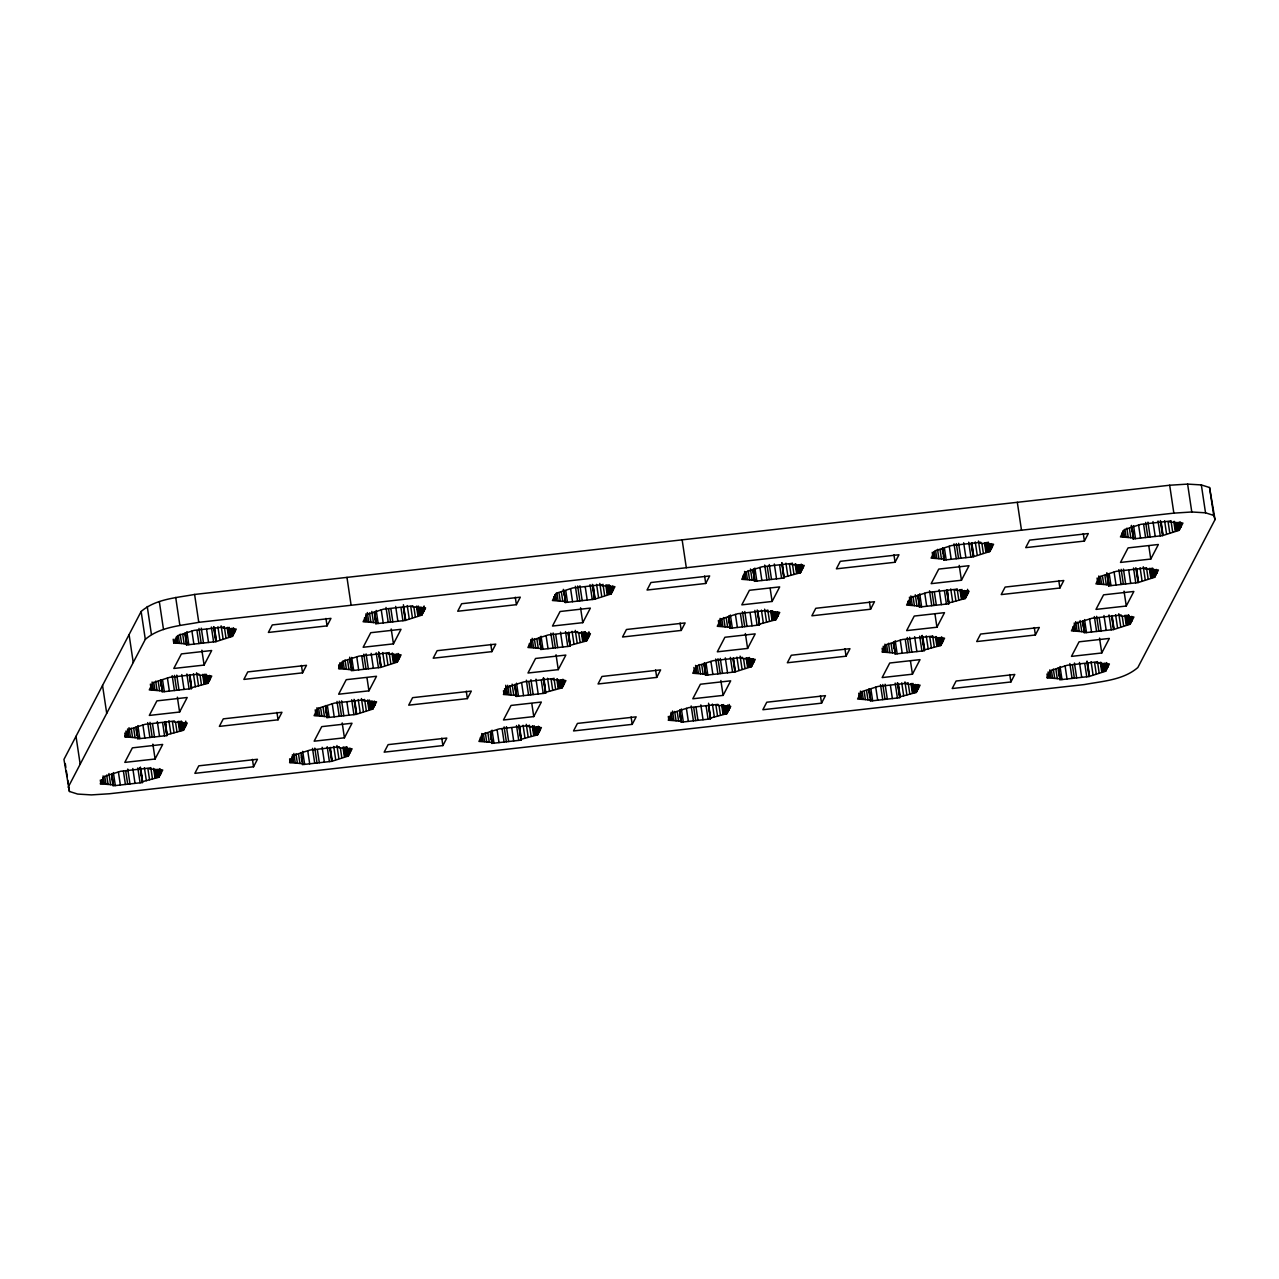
<?xml version="1.0" encoding="UTF-8"?>
<svg xmlns="http://www.w3.org/2000/svg" width="1279" height="1279" viewBox="0 0 1279 1279"><rect width="100%" height="100%" fill="white"/><g stroke="black" fill="none" stroke-linecap="round" stroke-linejoin="round"><path stroke-width="1.5" d="M141.138 611.49L63.95 759.422L69.45 791.477L77.651 794.067L91.385 794.898L109.323 793.763L1084.4 684.553C1102.546 681.163 1123.314 680.124 1137.862 667.51L1215.05 519.578L1209.55 487.523L1201.349 484.933L1187.615 484.101L1169.677 485.237L194.6 594.447C176.454 597.837 155.686 598.876 141.138 611.49L145.31 639.372L68.123 787.32M186.526 644.936L187.038 643.961L173.752 642.937L177.557 635.663L194.136 630.371L223.473 627.094L222.962 628.069L236.247 629.076L232.458 636.366L215.879 641.642L186.526 644.936L184.943 633.617M142.88 781.565L158.932 777.264L162.737 769.99L149.451 768.967L149.963 767.992L120.61 771.269L104.047 776.561L100.242 783.835L113.527 784.858L113.016 785.834L142.369 782.54L140.93 768.551M167.373 734.61L183.441 730.293L187.246 723.019L173.96 721.995L174.472 721.02L145.119 724.314L128.54 729.59L124.75 736.864L138.036 737.887L137.524 738.862L166.878 735.585L165.439 721.58M191.882 687.638L207.949 683.322L211.738 676.047L198.469 675.024L198.964 674.049L169.627 677.342L153.048 682.618L149.259 689.909L162.529 690.932L162.033 691.907L191.37 688.614L189.931 674.625M155.095 759.007L162.689 744.442L132.392 747.847L124.798 762.396L155.095 759.007L152.872 744.138M179.604 712.035L187.198 697.487L156.901 700.876L149.307 715.441L179.604 712.035L177.365 697.167M204.096 665.08L211.69 650.515L181.41 653.905L173.8 668.469L204.096 665.08L201.874 650.196M253.546 766.776L257.463 759.262L198.773 765.833L194.856 773.347L253.546 766.776L252.427 759.342M278.055 719.805L281.972 712.291L223.281 718.862L219.348 726.392L278.055 719.805L276.935 712.371M302.547 672.85L306.48 665.336L247.774 671.907L243.857 679.421L302.547 672.85L301.444 665.4M327.056 625.879L330.973 618.365L272.283 624.935L268.366 632.45L327.056 625.879L325.953 618.444M351.869 669.716L351.357 670.692L380.71 667.414L397.289 662.122L401.078 654.848L387.793 653.825L388.304 652.85L358.951 656.143L342.388 661.419L338.583 668.693L351.869 669.716L350.206 658.557M376.378 622.761L363.092 621.738L366.897 614.448L383.46 609.172L412.813 605.878L412.302 606.854L425.587 607.877L421.782 615.151L405.219 620.443L375.866 623.736L374.715 611.602M331.693 761.341L348.272 756.065L352.077 748.775L338.791 747.751L339.303 746.776L309.95 750.07L293.371 755.345L289.582 762.636L302.867 763.659L302.356 764.634L331.693 761.341L329.838 748.167M356.202 714.369L372.781 709.094L376.57 701.803L363.3 700.796L363.796 699.821L334.458 703.098L317.879 708.39L314.09 715.664L327.36 716.688L326.864 717.663L356.202 714.369L354.059 699.341M344.419 737.807L352.029 723.243L321.732 726.632L314.138 741.196L344.419 737.807L342.196 722.923M368.928 690.836L376.522 676.271L346.241 679.677L338.631 694.225L368.928 690.836L366.993 677.822M393.436 643.865L401.03 629.316L370.734 632.705L363.14 647.27L393.436 643.865L391.214 628.996M442.886 745.577L446.803 738.063L388.113 744.634L384.18 752.148L442.886 745.577L441.767 738.127M467.379 698.606L471.311 691.092L412.605 697.663L408.688 705.177L467.379 698.606L466.275 691.172M491.887 651.635L495.804 644.12L437.114 650.691L433.197 658.205L491.887 651.635L490.784 644.2M516.396 604.679L520.313 597.165L461.623 603.736L457.706 611.25L516.396 604.679L515.277 597.229M565.206 602.521L565.718 601.546L552.432 600.522L556.221 593.248L572.8 587.956L602.153 584.679L601.642 585.654L614.927 586.677L611.122 593.952L594.543 599.243L565.206 602.521L564.726 598.652M521.544 739.166L537.612 734.849L541.401 727.575L528.131 726.552L528.627 725.577L499.29 728.87L482.711 734.146L478.922 741.42L492.191 742.444L491.696 743.419L521.033 740.141L519.594 726.136L521.288 739.646M546.053 692.195L562.12 687.878L565.91 680.604L552.624 679.581L553.136 678.605L523.782 681.899L507.219 687.175L503.414 694.465L516.7 695.488L516.188 696.463L545.541 693.17L544.103 679.181M570.546 645.224L586.613 640.923L590.418 633.633L577.133 632.625L577.644 631.65L548.291 634.928L531.728 640.219L527.923 647.494L541.209 648.517L540.697 649.492L570.05 646.199L568.611 632.21L570.306 645.719M533.759 716.592L541.353 702.043L511.056 705.432L503.462 719.997L533.759 716.592L531.808 703.578M558.268 669.636L565.862 655.072L535.565 658.461L527.971 673.026L558.268 669.636L556.045 654.752M582.776 622.665L590.37 608.101L560.074 611.506L552.48 626.055L582.776 622.665L580.554 607.797M632.21 724.362L636.143 716.848L577.437 723.418L573.52 730.948L632.21 724.362L631.107 716.927M656.719 677.406L660.635 669.892L601.945 676.463L598.028 683.977L656.719 677.406L655.599 669.956M681.227 630.435L685.144 622.921L626.454 629.492L622.537 637.006L681.227 630.435L680.108 623.001M705.72 583.464L709.653 575.95L650.947 582.521L647.03 590.035L705.72 583.464L704.617 576.03M679.868 710.085L681.02 722.219L710.373 718.926L708.582 703.226M706.04 674.273L692.754 673.25L696.559 665.975L713.122 660.699L742.475 657.406L741.964 658.381L755.249 659.404L751.444 666.679L734.881 671.971L705.528 675.248L704.361 663.114M728.87 616.158L730.037 628.293L759.374 624.999L757.935 611.01M782.444 564.039L783.883 578.028L754.53 581.321L753.379 569.187M723.099 695.392L730.693 680.828L700.396 684.233L692.802 698.782L723.099 695.392L720.876 680.524M747.607 648.421L755.202 633.872L724.905 637.262L717.311 651.826L747.607 648.421L745.369 633.553M772.1 601.466L779.694 586.901L749.414 590.29L741.804 604.855L772.1 601.466L770.166 588.452M710.884 717.951L726.936 713.65L730.741 706.36L717.455 705.353L717.967 704.377L688.614 707.655L672.051 712.947L668.246 720.221L681.531 721.244M759.886 624.024L775.953 619.707L779.742 612.433L766.473 611.41L766.968 610.435L737.631 613.728L721.052 619.004L717.263 626.294L730.549 627.318M784.395 577.053L800.462 572.752L804.251 565.462L790.966 564.439L791.477 563.479L762.14 566.757L745.561 572.049L741.756 579.323L755.042 580.346M821.55 703.162L825.467 695.648L766.776 702.219L762.86 709.733L821.55 703.162L820.431 695.728M846.058 656.191L849.975 648.677L791.285 655.248L787.352 662.762L846.058 656.191L844.939 648.757M870.551 609.236L874.484 601.722L815.778 608.292L811.861 615.807L870.551 609.236L869.448 601.785M895.06 562.264L898.977 554.75L840.287 561.321L836.37 568.835L895.06 562.264L893.957 554.83M943.87 560.106L944.382 559.147L931.096 558.124L934.901 550.833L951.464 545.557L980.817 542.264L980.306 543.239L993.591 544.262L989.786 551.537L973.223 556.829L943.87 560.106L943.39 556.237M900.208 696.751L899.713 697.726L870.359 701.02L870.871 700.045L857.585 699.021L861.375 691.731L877.954 686.455L907.307 683.162L906.795 684.137L920.081 685.16L916.276 692.435L900.208 696.751L898.274 683.737M924.717 649.78L924.205 650.755L894.868 654.049L895.364 653.073L882.094 652.05L885.883 644.776L902.462 639.484L931.799 636.207L931.304 637.182L944.573 638.189L940.784 645.479L924.717 649.78L922.767 636.766M949.226 602.825L965.293 598.508L969.082 591.234L955.797 590.211L956.308 589.235L926.971 592.513L910.392 597.805L906.587 605.079L919.873 606.102L919.361 607.077L948.714 603.8L947.275 589.795M912.439 674.193L920.033 659.628L889.736 663.018L882.142 677.582L912.439 674.193L910.488 661.179M936.931 627.222L944.526 612.657L914.245 616.062L906.635 630.611L936.931 627.222L934.997 614.208M961.44 580.25L969.034 565.702L938.738 569.091L931.144 583.656L961.44 580.25L959.218 565.382M1010.89 681.963L1014.807 674.449L956.116 681.02L952.184 688.534L1010.89 681.963L1009.77 674.513M1035.382 634.992L1039.315 627.477L980.609 634.048L976.692 641.562L1035.382 634.992L1034.279 627.557M1059.891 588.02L1063.808 580.506L1005.118 587.077L1001.201 594.591L1059.891 588.02L1058.788 580.586M1084.4 541.065L1088.317 533.551L1029.627 540.122L1025.71 547.636L1084.4 541.065L1083.281 533.615M1060.195 678.829L1059.699 679.804L1089.037 676.527L1105.616 671.235L1109.405 663.961L1096.135 662.938L1096.631 661.962L1067.294 665.24L1050.714 670.532L1046.925 677.806L1060.195 678.829L1058.532 667.67M1084.704 631.874L1084.192 632.833L1113.545 629.556L1130.124 624.264L1133.913 616.99L1120.628 615.966L1121.139 614.991L1091.786 618.285L1075.223 623.56L1071.418 630.851L1084.704 631.874L1083.041 620.715M1109.213 584.903L1095.927 583.879L1099.732 576.605L1116.295 571.313L1145.648 568.036L1145.137 568.995L1158.422 570.018L1154.617 577.309L1138.054 582.584L1108.701 585.878L1107.55 573.743M1133.722 537.931L1120.436 536.908L1124.225 529.634L1140.804 524.342L1170.157 521.065L1169.645 522.04L1182.931 523.063L1179.126 530.337L1162.547 535.629L1133.21 538.907L1132.043 526.772M1101.763 652.977L1109.357 638.429L1079.06 641.818L1071.466 656.383L1101.763 652.977L1099.54 638.109M1126.271 606.022L1133.865 591.458L1103.569 594.847L1095.975 609.412L1126.271 606.022L1124.049 591.138M1150.78 559.051L1158.374 544.486L1128.078 547.892L1120.484 562.44L1150.78 559.051L1148.83 546.037M145.31 639.372C159.859 626.774 180.627 625.719 198.773 622.329L1173.85 513.135L1191.788 511.984L1205.521 512.815L1213.707 515.421L1215.05 519.578M1209.55 487.523L1213.707 515.421M1201.349 484.933L1205.521 512.815M1187.615 484.101L1191.788 511.984M1180.773 522.408L1181.316 526.133M1180.469 522.983L1181.029 526.692M1179.893 521.688L1180.725 527.268M1179.238 522.935L1180.069 528.515M1178.311 522.328L1179.43 529.778M1178.007 522.903L1179.126 530.337M1177.399 522.967L1178.519 530.401M1176.056 523.127L1177.16 530.561M1169.677 485.237L1173.85 513.135M1174.426 521.416L1175.817 530.705M1173.802 521.48L1175.193 530.785M1170.972 520.649L1172.651 531.808M1168.079 521.656L1169.741 532.815M1164.593 520.745L1166.528 533.759M1161.124 521.624L1162.979 534.798M1160.868 522.12L1162.803 535.134M1160.405 520.585L1162.547 535.629M1158.039 521.001L1160.261 535.885M1152.987 521.56L1155.225 536.445M1156.264 569.379L1156.824 573.104M1155.96 569.938L1156.52 573.663M1155.672 570.514L1156.216 574.239M1147.95 522.136L1150.173 537.004M1154.745 569.906L1155.576 575.486M1153.802 569.299L1154.921 576.733M1153.514 569.858L1154.617 577.309M1145.664 522.392L1147.887 537.26M1152.619 568.068L1154.01 577.373M1151.276 568.228L1152.651 577.532M1143.65 524.502L1145.584 537.516M1149.917 568.372L1151.308 577.676M1149.309 568.452L1150.7 577.74M1146.48 567.62L1148.142 578.779M1138.598 525.077L1140.548 538.091M1143.298 566.757L1145.233 579.771M1140.085 567.7L1142.035 580.73M1133.562 525.637L1135.496 538.651M1131.963 526.932L1133.642 538.091M1131.515 525.397L1133.29 538.763M1131.26 525.893L1132.091 531.472M1132.65 535.182L1133.21 538.907M1136.615 568.595L1138.486 581.769M1136.36 569.091L1138.31 582.105M1135.832 567.716L1138.054 582.584M1129.405 528.467L1130.796 537.756M1133.53 567.972L1135.752 582.84M1126.847 528.163L1128.238 537.452M1124.976 529.586L1126.08 537.02M1123.522 530.897L1124.353 536.477M1122.914 530.961L1123.745 536.54M1128.765 570.386L1130.716 583.416M1121.843 532.975L1122.402 536.684M1131.755 616.35L1132.315 620.059M1131.467 616.91L1132.011 620.635M1131.164 617.485L1131.723 621.194M1123.442 569.091L1125.664 583.975M1130.236 616.878L1131.068 622.457M1129.309 616.27L1130.412 623.704M1128.733 614.975L1130.124 624.264M1121.155 569.347L1123.378 584.231M1128.11 615.039L1129.501 624.344M1126.767 615.199L1128.158 624.488M1118.853 569.619L1121.075 584.487M1125.408 615.343L1126.799 624.648M1124.801 615.407L1126.191 624.712M1122.243 616.446L1123.633 625.751M1114.089 572.033L1116.039 585.047M1118.789 613.728L1120.74 626.742M1115.576 614.671L1117.526 627.685M1109.325 574.463L1110.987 585.622M1107.47 573.887L1109.133 585.047M1106.831 572.704L1108.781 585.718M1107.038 574.719L1107.598 578.444M1108.142 582.153L1108.701 585.878M1112.106 615.567L1113.977 628.724M1111.851 616.046L1113.801 629.06M1111.675 616.382L1113.545 629.556M1104.896 575.422L1106.287 584.727M1109.021 614.927L1111.259 629.812M1102.626 576.989L1103.745 584.423M1100.468 576.557L1101.587 583.991M1098.741 575.998L1099.86 583.432M1098.405 577.932L1099.237 583.512M1103.985 615.503L1106.207 630.371M1097.062 578.076L1097.894 583.656M1107.246 663.305L1107.806 667.03M1106.959 663.881L1107.518 667.59M1106.383 662.586L1107.214 668.166M1099.221 617.917L1101.171 630.947M1105.727 663.833L1106.559 669.413M1104.8 663.225L1105.903 670.676M1104.496 663.801L1105.616 671.235M1096.647 616.318L1098.869 631.202M1103.889 663.865L1104.992 671.299M1102.53 664.025L1103.649 671.459M1094.36 616.574L1096.583 631.458M1100.915 662.314L1102.306 671.603M1100.292 662.378L1101.683 671.683M1097.462 661.547L1099.125 672.706M1089.596 619.004L1091.531 632.018M1094.568 662.554L1096.231 673.713M1091.083 661.643L1093.017 674.657M1084.544 619.564L1086.495 632.577M1082.961 620.859L1084.624 632.018M1082.785 621.194L1084.448 632.354M1082.801 623.544L1083.361 627.27M1087.598 662.522L1089.468 675.696M1087.07 661.163L1089.292 676.031M1086.894 661.499L1089.037 676.527M1080.115 620.539L1081.794 631.698M1084.8 663.753L1086.75 676.783M1077.845 622.09L1079.236 631.394M1075.687 621.658L1077.078 630.963M1074.232 622.969L1075.351 630.403M1074.184 626.758L1074.744 630.467M1079.476 662.458L1081.698 677.342M1072.825 626.902L1073.385 630.627M1074.44 663.034L1076.662 677.902M1072.426 665.144L1074.36 678.158M1069.852 663.545L1072.074 678.414M1065.087 665.975L1067.022 678.989M1060.035 666.535L1061.986 679.549M1058.452 667.83L1060.115 678.989M1058.277 668.166L1059.939 679.325M1058.309 670.516L1059.14 676.095M1055.894 669.365L1057.285 678.653M1053.336 669.061L1054.727 678.35M1051.466 670.484L1052.569 677.918M1049.739 669.94L1050.842 677.374M1049.404 671.859L1050.235 677.438M1048.045 672.019L1048.876 677.598M1046.973 674.017L1047.533 677.742M1017.317 502.295L1021.489 530.193M991.433 543.623L991.992 547.332M991.129 544.183L991.689 547.908M990.841 544.758L991.401 548.467M989.914 544.151L990.745 549.73M988.971 543.543L990.09 550.977M988.395 542.248L989.786 551.537M987.788 542.312L989.179 551.617M986.445 542.472L987.82 551.761M985.086 542.616L986.477 551.92M984.478 542.68L985.869 551.984M981.92 543.719L983.311 553.024M978.467 541.001L980.401 554.015M975.253 541.944L977.204 554.958M971.784 542.84L973.735 555.853M971.704 542.983L973.479 556.333M971.353 543.655L973.303 556.669L971.273 543.815M968.699 542.2L970.921 557.084M963.663 542.776L965.885 557.644M967.579 589.331L968.139 593.056M966.924 590.578L967.484 594.303M966.636 591.154L967.18 594.863M966.332 591.713L966.892 595.438M958.611 543.335L960.833 558.22M965.405 591.106L966.237 596.685M964.478 590.498L965.581 597.948M964.174 591.074L965.293 598.508M963.567 591.138L964.67 598.572M956.324 543.591L958.547 558.475M961.936 589.427L963.327 598.732M954.022 543.847L956.26 558.731M960.577 589.587L961.968 598.876M959.969 589.651L961.36 598.956M957.14 588.82L958.802 599.979M949.258 546.277L951.208 559.291M954.23 589.827L955.909 600.986M950.745 588.916L952.695 601.929M944.494 548.707L946.172 559.85M942.719 547.988L944.302 559.291M942.463 548.467L944.126 559.626M942.287 548.803L942.767 552.672M947.195 589.955L948.97 603.304M946.844 590.626L948.794 603.64M946.764 590.77L948.714 603.8M940.065 549.666L941.456 558.971M944.478 591.026L946.428 604.056M937.523 549.362L938.914 558.667M935.636 550.785L936.756 558.236M934.198 552.096L935.029 557.676M933.574 552.16L934.405 557.74M939.154 589.731L941.376 604.615M932.231 552.32L933.062 557.9M942.415 637.55L942.975 641.275M942.127 638.109L942.687 641.834M941.552 636.83L942.383 642.41M934.389 592.161L936.34 605.175M940.896 638.077L941.728 643.657M939.969 637.47L941.072 644.904M939.665 638.045L940.784 645.479M939.058 638.109L940.161 645.543M932.103 592.417L934.038 605.431M937.699 638.253L938.818 645.703M929.529 590.818L931.751 605.686M936.084 636.542L937.475 645.847M935.461 636.622L936.852 645.911M932.631 635.791L934.294 646.95M924.765 593.248L926.699 606.262M929.737 636.782L931.4 647.941M926.252 635.871L928.186 648.901M919.713 593.808L921.663 606.822M918.21 594.943L919.793 606.262M917.954 595.438L919.617 606.598M917.778 595.774L919.441 606.933M922.239 635.391L924.461 650.276M922.063 635.727L924.285 650.611L921.983 635.887M915.284 594.767L916.963 605.926M919.697 636.143L921.919 651.011M913.014 596.334L914.405 605.622M910.856 595.902L912.247 605.191M909.417 597.197L910.52 604.647M909.353 600.986L909.913 604.711M914.645 636.702L916.867 651.587M907.994 601.146L908.554 604.871M917.922 684.521L918.466 688.23M917.619 685.08L918.178 688.805M917.331 685.656L917.874 689.365M909.609 637.262L911.831 652.146M916.388 685.048L917.235 690.628M915.46 684.441L916.579 691.875M915.172 685L916.276 692.435M907.307 637.534L909.529 652.402M914.549 685.08L915.668 692.515M912.918 683.37L914.309 692.658M905.292 639.644L907.243 652.658M911.575 683.514L912.966 692.818M910.968 683.578L912.343 692.882M908.122 682.762L909.801 693.921M900.256 640.203L902.207 653.217M904.956 681.899L906.891 694.913M901.743 682.842L903.693 695.856M895.204 640.779L897.155 653.793M893.701 641.914L895.284 653.217M893.445 642.394L895.124 653.553M893.27 642.729L894.021 648.469M898.194 683.881L899.952 697.231M897.554 682.698L899.776 697.567L897.474 682.842M891.063 643.593L892.454 652.898M895.188 683.098L897.41 697.982M888.505 643.289L889.896 652.594M886.635 644.728L887.738 652.162M884.908 644.168L886.011 651.603M884.572 646.103L885.404 651.682M890.424 685.528L892.374 698.542M883.213 646.247L884.045 651.826M882.142 648.261L882.702 651.986M885.1 684.233L887.322 699.117M882.814 684.489L885.036 699.373M880.512 684.745L882.734 699.629M875.747 687.175L877.698 700.189M870.983 689.605L872.646 700.748M869.192 688.885L870.791 700.189M868.953 689.365L870.615 700.524M869.049 691.555L869.8 697.295M866.554 690.564L867.945 699.869M864.284 692.115L865.387 699.565M862.126 691.683L863.245 699.133M860.399 691.14L861.518 698.574M860.064 693.058L860.895 698.638M858.721 693.218L859.552 698.798M802.093 564.822L802.652 568.547M801.805 565.382L802.349 569.107M801.23 564.103L802.061 569.683M800.574 565.35L801.405 570.93M799.647 564.742L800.75 572.177M799.343 565.318L800.462 572.752M798.736 565.382L799.839 572.816M797.377 565.526L798.496 572.976M795.746 563.815L797.137 573.12M795.138 563.895L796.529 573.184M792.309 563.064L793.971 574.223M789.399 564.055L791.077 575.214M785.914 563.144L787.864 576.174M781.917 562.664L784.139 577.548M781.741 563L783.883 578.028M779.646 565.27L781.597 578.284M774.323 563.975L776.545 578.859M777.584 611.794L778.144 615.503M777.296 612.353L777.856 616.078M776.992 612.929L777.552 616.638M769.287 564.535L771.509 579.419M776.065 612.321L776.897 617.901M775.138 611.714L776.241 619.148M774.834 612.273L775.953 619.707M774.227 612.337L775.346 619.787M767.272 566.661L769.207 579.675M772.596 610.643L773.987 619.931M764.698 565.062L766.92 579.931M771.253 610.786L772.644 620.091M770.629 610.85L772.02 620.155M767.8 610.035L769.478 621.194M759.934 567.476L761.868 580.49M764.618 609.172L766.569 622.186M761.421 610.115L763.355 623.129M754.882 568.052L756.832 581.066M753.299 569.331L754.962 580.49M753.123 569.667L754.61 581.162M752.867 570.162L753.427 573.887M753.986 577.596L754.53 581.321M757.696 611.49L759.63 624.504M757.232 609.971L759.374 624.999M750.453 569.011L752.132 580.17M754.866 610.371L757.088 625.255M748.183 570.562L749.574 579.867M746.312 572.001L747.416 579.435M744.586 571.441L745.689 578.875M744.25 573.376L745.081 578.955M750.102 612.801L752.036 625.815M743.163 575.39L743.723 579.099M753.091 658.749L753.651 662.474M752.787 659.324L753.347 663.034M752.5 659.884L753.043 663.609M744.778 611.506L747 626.39M751.556 659.277L752.404 664.856M750.629 658.669L751.748 666.119M750.341 659.245L751.444 666.679M749.446 657.454L750.837 666.743M742.475 611.762L744.714 626.646M748.087 657.598L749.478 666.903M740.461 613.888L742.412 626.902M746.744 657.758L748.135 667.046M746.137 657.822L747.528 667.126M743.579 658.861L744.97 668.15M735.425 614.448L737.375 627.461M740.125 656.127L742.06 669.157M736.912 657.086L738.862 670.1M730.373 615.007L732.323 628.021M728.79 616.302L730.469 627.461M728.614 616.638L730.293 627.797M728.438 616.974L730.117 628.133M733.443 657.966L735.297 671.139M733.187 658.461L735.121 671.475M733.011 658.797L734.881 671.971M726.232 617.837L727.623 627.142M730.357 657.342L732.579 672.226M723.674 617.533L725.065 626.838M721.804 618.956L722.907 626.406M720.077 618.412L721.18 625.847M719.741 620.331L720.573 625.911M725.321 657.902L727.543 672.786M718.382 620.491L719.23 626.071M729.238 704.473L729.797 708.182M728.582 705.72L729.142 709.445M728.279 706.296L728.838 710.005M727.719 705.001L728.55 710.58M720.269 658.477L722.491 673.346M727.064 706.248L727.895 711.827M726.12 705.64L727.239 713.074M725.832 706.216L726.936 713.65M725.225 706.28L726.328 713.714M717.983 658.733L720.205 673.601M723.594 704.569L724.985 713.874M715.68 658.989L717.903 673.857M722.235 704.713L723.626 714.018M721.628 704.793L723.019 714.082M719.07 705.816L720.461 715.121M710.916 661.419L712.867 674.433M715.888 704.953L717.567 716.112M712.403 704.058L714.353 717.071M706.152 663.833L707.815 674.992M704.281 663.273L705.96 674.433M704.121 663.609L705.784 674.768M704.217 665.799L705.528 675.248M708.678 705.432L710.628 718.446M708.502 705.768L710.373 718.926M701.723 664.808L703.114 674.097M682.139 539.834L686.311 567.732M706.136 706.168L708.07 719.182M699.181 664.504L700.556 673.793M697.295 665.927L698.414 673.362M695.568 665.384L696.687 672.818M695.504 669.157L696.064 672.882M700.812 704.873L703.034 719.757M693.889 667.462L694.721 673.042M696.048 707.303L697.982 720.317M693.746 707.559L695.696 720.573M691.188 705.96L693.41 720.828M686.407 708.374L688.358 721.388M681.371 708.95L683.322 721.964M679.788 710.245L681.451 721.388M679.884 712.435L681.275 721.724M679.709 712.771L680.46 718.494M677.231 711.779L678.605 721.068M674.672 711.46L676.063 720.764M672.514 711.028L673.905 720.333M671.059 712.339L672.178 719.773M670.724 714.274L671.571 719.853M669.652 716.288L670.212 719.997M668.309 716.432L668.869 720.157M612.769 586.022L613.312 589.747M612.465 586.597L613.025 590.306M612.161 587.157L612.721 590.882M611.234 586.549L612.065 592.129M610.307 585.942L611.426 593.392M610.003 586.517L611.122 593.952M609.124 584.727L610.515 594.016M607.765 584.871L609.156 594.175M606.422 585.031L607.813 594.319M605.798 585.095L607.189 594.399M602.969 584.263L604.647 595.422M599.787 583.4L601.738 596.43M596.59 584.359L598.524 597.373M593.104 585.238L595.055 598.268M593.04 585.398L594.799 598.748M592.689 586.07L594.623 599.084M592.321 584.359L594.543 599.243M590.035 584.615L592.257 599.499M585.27 587.045L587.205 600.059M588.916 631.746L589.459 635.455M588.26 632.993L588.82 636.718M587.956 633.553L588.516 637.278M587.669 634.128L588.212 637.853M579.947 585.75L582.169 600.618M586.725 633.521L587.573 639.1M585.798 632.913L586.917 640.347M585.222 631.618L586.613 640.923M577.644 586.006L579.883 600.874M584.615 631.698L586.006 640.987M583.256 631.842L584.647 641.147M575.358 586.262L577.58 601.13M581.913 631.986L583.304 641.291M581.306 632.066L582.696 641.355M578.747 633.089L580.138 642.394M570.594 588.692L572.544 601.706M575.294 630.371L577.229 643.385M572.081 631.33L574.031 644.344M565.83 591.106L567.492 602.265M564.039 590.386L565.638 601.706M563.783 590.882L565.462 602.041M563.336 589.347L564.087 595.087M570.13 646.055L568.18 633.041L570.05 646.199M561.401 592.081L562.792 601.37M565.526 631.586L567.748 646.455M559.131 593.632L560.234 601.066M556.973 593.2L558.076 600.634M555.518 594.511L556.349 600.091M554.91 594.575L555.741 600.155M560.49 632.146L562.712 647.03M553.839 596.59L554.399 600.315M563.751 679.964L564.311 683.673M563.463 680.524L564.007 684.249M562.888 679.229L563.719 684.809M555.726 634.576L557.66 647.59M562.232 680.492L563.064 686.072M561.305 679.884L562.408 687.319M561.001 680.444L562.12 687.878M553.152 632.977L555.374 647.845M560.394 680.524L561.497 687.958M559.035 680.668L560.154 688.102M550.849 633.233L553.072 648.101M557.404 678.957L558.795 688.262M556.797 679.021L558.188 688.326M553.967 678.206L555.63 689.365M546.085 635.647L548.036 648.661M551.057 679.197L552.736 690.356M547.572 678.286L549.522 691.299M541.049 636.223L542.983 649.236M539.546 637.358L541.129 648.661M539.29 637.837L540.953 648.997M539.114 638.173L539.866 643.913M543.575 677.806L545.797 692.674M543.399 678.142L545.621 693.01M543.319 678.286L545.541 693.17M536.892 639.036L538.283 648.341M541.305 680.412L543.239 693.426M534.35 638.733L535.741 648.037M532.192 638.301L533.583 647.606M530.737 639.612L531.856 647.046M530.689 643.401L531.233 647.126M535.981 679.117L538.203 693.985M529.33 643.561L529.89 647.27M539.242 726.92L539.802 730.645M538.955 727.495L539.514 731.204M538.379 726.2L539.21 731.78M530.929 679.677L533.167 694.561M537.724 727.447L538.555 733.027M536.796 726.84L537.899 734.29M536.493 727.415L537.612 734.849M528.914 681.803L530.865 694.817M535.885 727.479L536.988 734.913M534.254 725.769L535.645 735.073M526.356 680.188L528.579 695.073M532.911 725.928L534.286 735.217M532.288 725.992L533.679 735.297M529.458 725.161L531.121 736.32M521.592 682.618L523.527 695.632M526.277 724.298L528.227 737.328M523.063 725.257L525.014 738.271M516.54 683.178L518.491 696.192M515.037 684.329L516.62 695.632M514.782 684.809L516.444 695.968M514.877 686.999L516.268 696.304M518.89 725.113L521.113 739.981M518.81 725.257L521.033 740.141M512.112 684.153L513.79 695.312M516.524 725.513L518.746 740.397M509.841 685.704L511.232 695.009M507.683 685.272L509.074 694.577M506.228 686.583L507.347 694.017M505.717 685.288L506.26 688.997M505.892 688.502L506.74 694.081M511.76 727.943L513.694 740.957M504.55 688.662L505.381 694.241M503.478 690.676L504.038 694.385M506.436 726.648L508.658 741.516M504.134 726.904L506.356 741.772M502.119 729.014L504.07 742.028M497.083 729.59L499.018 742.603M492.031 730.149L493.982 743.163M490.528 731.284L492.111 742.603M490.56 733.634L491.935 742.939M490.385 733.97L491.136 739.71M487.891 732.979L489.281 742.268M485.333 732.675L486.723 741.964M483.462 734.098L484.565 741.532M481.735 733.554L482.838 740.989M481.4 735.473L482.231 741.053M480.328 737.487L480.872 741.212M424.084 605.974L424.628 609.699M423.429 607.237L423.988 610.946M423.125 607.797L423.685 611.522M422.837 608.372L423.397 612.081M421.91 607.765L422.741 613.344M420.967 607.157L422.086 614.591M420.679 607.717L421.782 615.151M420.056 607.781L421.175 615.231M418.441 606.086L419.816 615.375M417.082 606.23L418.473 615.535M416.474 606.294L417.865 615.599M413.916 607.333L415.307 616.638M410.735 606.47L412.398 617.629M407.25 605.559L409.2 618.572M403.413 604.743L405.651 619.628M403.524 606.933L405.475 619.947M403.349 607.269L405.219 620.443M400.982 607.685L402.917 620.699M395.659 606.39L397.881 621.258M398.92 654.193L399.48 657.918M398.632 654.768L399.176 658.477M398.057 653.473L398.888 659.053M390.894 608.804L392.829 621.834M397.401 654.72L398.233 660.3M396.474 654.113L397.577 661.563M396.17 654.688L397.289 662.122M395.563 654.752L396.666 662.186M388.592 609.06L390.543 622.09M394.204 654.912L395.323 662.346M386.018 607.461L388.24 622.345M392.573 653.201L393.964 662.49M391.966 653.265L393.356 662.57M389.136 652.434L390.798 663.593M381.254 609.891L383.204 622.905M386.226 653.441L387.905 664.6M382.741 652.53L384.691 665.544M376.218 610.451L378.152 623.465M374.635 611.746L376.298 622.905M374.459 612.081L376.122 623.241M374.283 612.417L375.866 623.736M379.271 653.409L381.142 666.583M378.744 652.05L380.966 666.919M378.568 652.386L380.71 667.414M371.789 611.426L373.452 622.585M376.186 652.786L378.424 667.67M369.519 612.977L370.91 622.281M367.361 612.545L368.752 621.85M365.906 613.856L367.025 621.29M365.858 617.645L366.402 621.354M371.15 653.345L373.372 668.23M364.499 617.789L365.059 621.514M374.411 701.164L374.971 704.889M374.123 701.739L374.683 705.448M373.82 702.299L374.379 706.024M366.098 653.921L368.336 668.789M372.892 701.691L373.724 707.271M371.965 701.084L373.068 708.518M371.661 701.659L372.781 709.094M371.054 701.723L372.157 709.158M363.812 654.177L366.034 669.045M369.423 700.013L370.814 709.317M361.797 656.287L363.748 669.301M368.08 700.157L369.471 709.461M367.457 700.237L368.848 709.525M346.961 577.373L351.117 605.271M364.627 699.405L366.29 710.564M356.761 656.862L358.696 669.876M361.445 698.542L363.396 711.556M358.248 699.501L360.182 712.515M351.709 657.422L353.659 670.436M350.126 658.717L351.789 669.876M349.679 657.198L351.613 670.212M349.775 659.388L350.526 665.112M354.763 700.38L356.633 713.554M354.507 700.876L356.457 713.89M347.568 660.252L348.959 669.541M351.693 699.757L353.915 714.625M345.01 659.948L346.401 669.237M343.124 661.371L344.243 668.805M341.685 662.682L342.516 668.262M341.061 662.746L341.909 668.325M346.929 702.171L348.863 715.201M339.718 662.906L340.55 668.485M338.647 664.904L339.207 668.629M349.918 748.135L350.462 751.844M349.615 748.695L350.174 752.42M349.327 749.27L349.87 752.979M341.605 700.876L343.827 715.76M348.384 748.663L349.215 754.242M347.456 748.055L348.575 755.489M346.881 746.76L348.272 756.065M346.273 746.824L347.664 756.129M339.303 701.148L341.525 716.016M344.914 746.984L346.305 756.273M337.017 701.404L339.239 716.272M343.571 747.128L344.962 756.433M342.948 747.192L344.339 756.497M340.406 748.231L341.797 757.536M332.252 703.818L334.203 716.832M336.937 745.513L338.887 758.527M333.739 746.456L335.674 759.47M327.488 706.248L329.151 717.407M325.697 705.528L327.28 716.832M325.442 706.024L327.12 717.167M325.553 708.214L326.944 717.503M330.27 747.352L332.124 760.525M330.014 747.831L331.948 760.861M323.059 707.223L324.45 716.512M327.184 746.712L329.406 761.597M320.789 708.774L321.892 716.208M318.631 708.342L319.734 715.776M316.904 707.783L318.007 715.217M316.568 709.717L317.4 715.297M322.148 747.288L324.37 762.156M315.21 709.861L316.041 715.441M317.368 749.702L319.318 762.732M314.81 748.103L317.032 762.987M312.508 748.359L314.73 763.243M307.743 750.789L309.694 763.803M302.707 751.349L304.642 764.378M301.189 752.5L302.787 763.803M301.22 754.85L302.324 762.284M301.316 757.04L301.796 760.909M298.551 754.178L299.941 763.483M295.993 753.875L297.383 763.179M293.85 753.443L295.241 762.748M292.395 754.754L293.515 762.188M292.06 756.688L292.891 762.252M290.988 758.687L291.548 762.412M289.63 758.847L290.189 762.556M234.089 628.437L234.649 632.162M233.801 629.012L234.345 632.721M233.226 627.717L234.057 633.297M232.57 628.964L233.402 634.544M231.643 628.357L232.746 635.791M231.339 628.932L232.458 636.366M230.732 628.996L231.835 636.43M229.101 627.286L230.492 636.59M227.742 627.429L229.133 636.734M227.134 627.509L228.525 636.798M224.305 626.678L225.967 637.837M221.123 625.815L223.074 638.829M217.91 626.774L219.86 639.788M216.391 640.667L214.44 627.653L216.135 641.163M213.737 626.614L215.959 641.498M213.657 626.774L215.879 641.642M211.371 627.03L213.593 641.898M206.59 629.444L208.541 642.474M209.58 675.408L210.14 679.117M209.292 675.967L209.852 679.693M208.989 676.543L209.548 680.252M201.283 628.149L203.505 643.033M208.061 675.936L208.893 681.515M207.134 675.328L208.237 682.762M194.6 594.447L198.773 622.329M206.83 675.888L207.949 683.322M198.98 628.421L201.203 643.289M205.951 674.097L207.326 683.402M204.592 674.257L205.983 683.546M196.966 630.531L198.916 643.545M203.249 674.401L204.64 683.705M202.626 674.465L204.016 683.769M200.084 675.504L201.458 684.809M191.93 631.091L193.864 644.104M196.614 672.786L198.565 685.8M193.417 673.729L195.351 686.743M186.878 631.666L188.828 644.68M185.375 632.801L186.958 644.104M185.119 633.281L186.782 644.44M189.852 674.768L191.626 688.118M189.516 675.44L191.45 688.454M189.436 675.6L191.37 688.614M182.737 634.496L184.128 643.785M175.703 597.421L179.859 625.319M186.862 673.985L189.084 688.869M180.179 634.176L181.57 643.481M178.309 635.615L179.412 643.049M176.854 636.926L177.685 642.49M176.246 636.99L177.078 642.57M181.81 674.561L184.032 689.429M175.159 639.004L175.719 642.713M185.743 721.116L186.286 724.841M173.209 639.212L173.752 642.937M185.087 722.363L185.631 726.088M184.784 722.939L185.343 726.664M184.496 723.498L185.039 727.223M176.774 675.12L178.996 690.005M183.552 722.891L184.4 728.47M182.625 722.283L183.744 729.733M182.337 722.859L183.441 730.293M174.472 675.376L176.694 690.26M181.442 721.068L182.833 730.357M180.083 721.212L181.474 730.517M172.185 675.632L174.408 690.516M178.74 721.372L180.131 730.661M178.133 721.436L179.508 730.741M159.331 601.626L163.504 629.524M175.575 722.475L176.966 731.764M167.421 678.062L169.372 691.076M172.393 721.612L174.056 732.771M168.908 720.701L170.858 733.714M162.657 680.492L164.32 691.635M160.866 679.773L162.449 691.076M160.61 680.252L162.289 691.411M160.435 680.588L161.202 686.327M165.359 721.74L167.117 735.089M165.007 722.411L166.957 735.425M164.927 722.555L166.878 735.585M147.245 606.502L151.418 634.4M158.228 681.451L159.619 690.756M162.625 722.811L164.575 735.841M155.67 681.147L157.061 690.452M153.8 682.57L154.903 690.02M152.073 682.027L153.176 689.461M152.009 685.816L152.569 689.525M157.317 721.516L159.539 736.4M150.378 684.105L151.21 689.685M160.578 769.334L161.138 773.06M160.275 769.91L160.834 773.619M159.699 768.615L160.546 774.195M152.537 723.946L154.487 736.96M159.06 769.862L159.891 775.442M158.116 769.255L159.235 776.689M157.829 769.83L158.932 777.264M149.979 722.347L152.201 737.216M157.205 769.894L158.324 777.328M155.862 770.038L156.981 777.488M147.677 722.603L149.899 737.471M154.519 770.198L155.622 777.632M153.624 768.407L155.015 777.696M150.794 767.576L152.457 778.735M142.912 725.033L144.863 738.047M129.083 634.608L133.24 662.49M147.884 768.567L149.547 779.726M144.399 767.672L146.35 780.686M137.876 725.593L139.811 738.607M136.357 726.728L137.956 738.047M136.118 727.223L137.78 738.383M136.213 729.414L136.965 735.153M140.402 767.176L142.624 782.061M140.226 767.512L142.449 782.396M140.146 767.672L142.369 782.54M133.719 728.422L135.11 737.711M137.844 767.928L140.066 782.796M131.177 728.119L132.552 737.407M129.019 727.687L130.41 736.976M127.564 728.998L128.683 736.432M127.229 730.917L128.06 736.496M132.808 768.487L135.03 783.372M125.886 731.076L126.717 736.656M124.814 733.075L125.358 736.8M127.756 769.063L129.978 783.931M125.742 771.173L127.692 784.187M123.455 771.429L125.406 784.443M118.403 771.988L120.354 785.018M102.544 685.464L106.717 713.346M113.367 772.564L115.318 785.578M111.865 773.699L113.447 785.002M111.881 776.049L113 783.483M111.992 778.24L112.744 783.979M108.939 773.523L110.602 784.682M106.669 775.074L108.06 784.379M104.782 776.513L105.901 783.947M103.055 775.953L104.175 783.403M102.72 777.888L103.551 783.467M101.649 779.902L102.208 783.611M100.306 780.046L100.865 783.771M76.005 736.32L80.177 764.202M65.293 763.579L65.837 767.304M66.396 771.013L67.227 776.593M67.787 780.318L68.347 784.043M68.906 787.752L69.45 791.477"/></g></svg>
